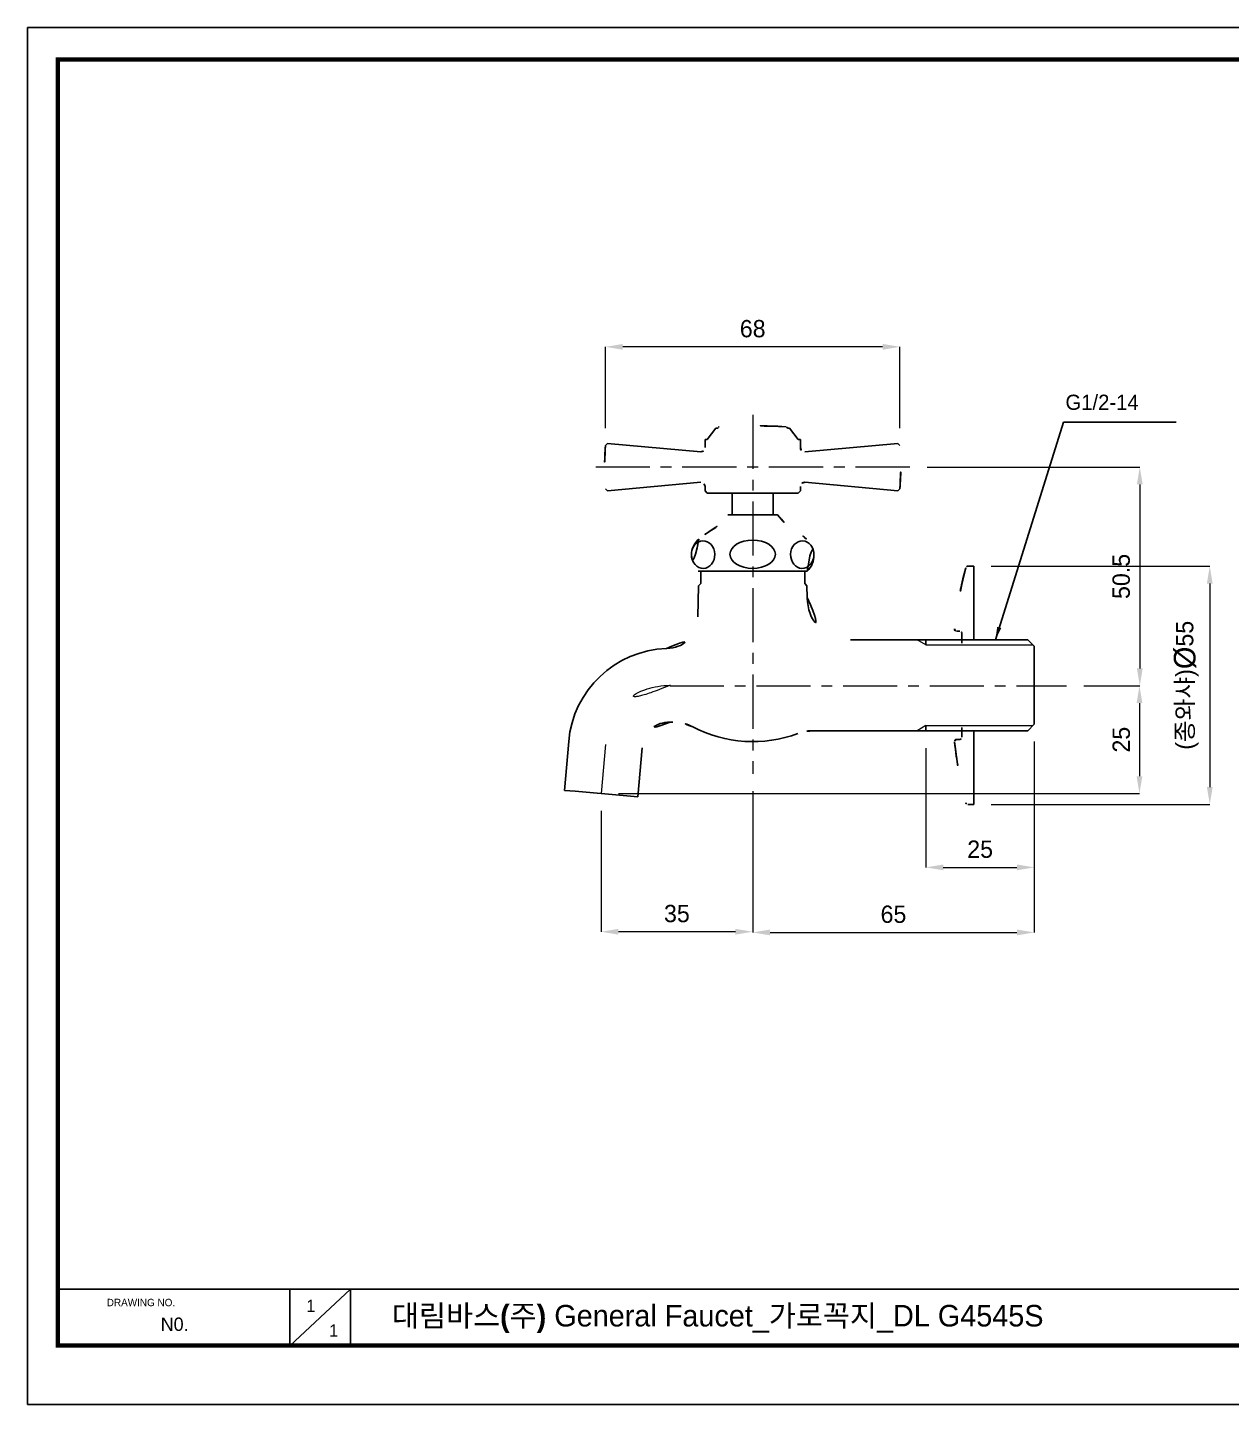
# Model space of a CAD drawing. Extents: x 16296677672 to 16296678106, y -37409616503 to -37409616185.
# Drawn here: x 16296677671.5 to 16296677949.4, y -37409616502.7 to -37409616184.7 of the extents above; entities that cross this region are included whole.
import ezdxf

# ---------------------------------------------------------------- set-up
doc = ezdxf.new("R2010")
doc.units = 0
doc.header["$LTSCALE"] = 10
doc.header["$MEASUREMENT"] = 0
doc.header["$PDMODE"] = 3
doc.header["$PDSIZE"] = -10
doc.linetypes.add('CENTER', pattern=[2, 1.25, -0.25, 0.25, -0.25])
doc.layers.get('0').update_dxf_attribs({"linetype": 'CONTINUOUS'})
doc.layers.get('DEFPOINTS').update_dxf_attribs({"linetype": 'CONTINUOUS'})
doc.layers.add('DIM & TEXT', color=4, linetype='CONTINUOUS', lineweight=9)
doc.layers.add('HIDDEN THIN', color=40, linetype='CONTINUOUS', lineweight=9)
doc.layers.add('DWG', color=7, linetype='CONTINUOUS')
doc.styles.add('Daelim Dimension', font='')
doc.styles.add('GHS', font='romans', dxfattribs={"bigfont": 'ghs'})
doc.styles.get("Standard").update_dxf_attribs({"font": 'SYMBOL'})
doc.styles.get('Daelim Dimension').set_extended_font_data('나눔고딕')
doc.dimstyles.new('DEFAULT', dxfattribs={"dimscale": 2, "dimtxt": 2, "dimasz": 2, "dimexe": 0, "dimexo": 2, "dimgap": 1, "dimtad": 1, "dimdec": 1, "dimzin": 9, "dimdsep": 46, "dimtxsty": 'Daelim Dimension', "dimcen": 0.5, "dimclrd": 252, "dimclre": 252, "dimclrt": 3, "dimadec": 1, "dimazin": 0, "dimtfac": 1, "dimtdec": 1, "dimtix": 1, "dimtmove": 0, "dimatfit": 3, "dimfxl": 1, "dimtolj": 1, "dimtzin": 1, "dimlwd": 9, "dimlwe": 9, "dimarcsym": 0})
doc.dimstyles.get("Standard").update_dxf_attribs({"dimtxt": 1, "dimasz": 0.18, "dimexe": 0.18, "dimexo": 0.0625, "dimgap": 0.5, "dimtad": 1, "dimzin": 0, "dimdsep": 46, "dimtxsty": 'Standard', "dimcen": 0.09, "dimadec": 0, "dimazin": 0, "dimtfac": 1, "dimtofl": 0, "dimtmove": 2, "dimatfit": 3, "dimfxl": 1, "dimtolj": 1, "dimtzin": 0, "dimarcsym": 0})

# ---------------------------------------------------------------- blocks, each defined once
blk = doc.blocks.new('*D22')
at = {"color": 5, "lineweight": 9, "ltscale": 0.5, "transparency": 16777216}
for p, q in [((16296677804.92403, -37409616277.230713), (16296677804.92403, -37409616258.466843)), ((16296677868.924021, -37409616258.466843), (16296677808.92403, -37409616258.466843)), ((16296677872.924021, -37409616277.230522), (16296677872.924021, -37409616258.466843))]:
    blk.add_line(p, q, dxfattribs=at)
at = {"color": 5, "ltscale": 0.5, "transparency": 16777216}
for points in [[(16296677808.92403, -37409616257.800179), (16296677808.92403, -37409616259.133507), (16296677804.92403, -37409616258.466843)], [(16296677868.924021, -37409616257.800179), (16296677868.924021, -37409616259.133507), (16296677872.924021, -37409616258.466843)]]:
    blk.add_solid(points, dxfattribs=at)
at = {"layer": 'DEFPOINTS', "color": 0, "ltscale": 0.5, "transparency": 16777216}
for p in [(16296677804.92403, -37409616258.466843), (16296677804.92403, -37409616281.230713), (16296677872.924021, -37409616281.230522)]:
    blk.add_point(p, dxfattribs=at)
at = {"color": 7, "ltscale": 0.5, "transparency": 16777216, "insert": (16296677838.92403, -37409616254.289436), "char_height": 4, "attachment_point": 5, "style": 'Daelim Dimension'}
blk.add_mtext('\\A1;68', dxfattribs=at)
blk = doc.blocks.new('*D23')
at = {"color": 5, "lineweight": 9, "ltscale": 0.5, "transparency": 16777216}
for p, q in [((16296677879.176121, -37409616286.230713), (16296677928.286751, -37409616286.230713)), ((16296677928.286751, -37409616290.230713), (16296677928.286751, -37409616332.746231)), ((16296677915.37105, -37409616336.746231), (16296677928.286751, -37409616336.746231))]:
    blk.add_line(p, q, dxfattribs=at)
at = {"color": 5, "ltscale": 0.5, "transparency": 16777216}
for points in [[(16296677927.62009, -37409616290.230713), (16296677928.953421, -37409616290.230713), (16296677928.286751, -37409616286.230713)], [(16296677927.62009, -37409616332.746231), (16296677928.953421, -37409616332.746231), (16296677928.286751, -37409616336.746231)]]:
    blk.add_solid(points, dxfattribs=at)
at = {"layer": 'DEFPOINTS', "color": 0, "ltscale": 0.5, "transparency": 16777216}
for p in [(16296677875.176121, -37409616286.230713), (16296677911.37105, -37409616336.746231), (16296677928.286751, -37409616336.746231)]:
    blk.add_point(p, dxfattribs=at)
at = {"color": 7, "ltscale": 0.5, "transparency": 16777216, "insert": (16296677924.012079, -37409616311.488457), "char_height": 4, "attachment_point": 5, "rotation": 90, "style": 'Daelim Dimension'}
blk.add_mtext('\\A1;50.5', dxfattribs=at)
blk = doc.blocks.new('*D24')
at = {"color": 5, "lineweight": 9, "ltscale": 0.5, "transparency": 16777216}
for p, q in [((16296677893.940371, -37409616309.130707), (16296677944.440729, -37409616309.130707)), ((16296677944.440729, -37409616313.130707), (16296677944.440729, -37409616360.130707)), ((16296677893.940371, -37409616364.130707), (16296677944.440729, -37409616364.130707))]:
    blk.add_line(p, q, dxfattribs=at)
at = {"color": 5, "ltscale": 0.5, "transparency": 16777216}
for points in [[(16296677943.774059, -37409616313.130707), (16296677945.107389, -37409616313.130707), (16296677944.440729, -37409616309.130707)], [(16296677943.774059, -37409616360.130707), (16296677945.107389, -37409616360.130707), (16296677944.440729, -37409616364.130707)]]:
    blk.add_solid(points, dxfattribs=at)
at = {"layer": 'DEFPOINTS', "color": 0, "ltscale": 0.5, "transparency": 16777216}
for p in [(16296677889.940371, -37409616309.130707), (16296677889.940371, -37409616364.130707), (16296677944.440729, -37409616364.130707)]:
    blk.add_point(p, dxfattribs=at)
at = {"color": 7, "ltscale": 0.5, "transparency": 16777216, "insert": (16296677939.24688, -37409616336.630707), "char_height": 4, "attachment_point": 5, "rotation": 90, "style": 'Daelim Dimension'}
blk.add_mtext('\\A1;(종와샤){\\H1.25x;\\C256;Ø}55', dxfattribs=at)
blk = doc.blocks.new('*D25')
at = {"color": 5, "lineweight": 9, "ltscale": 0.5, "transparency": 16777216}
for p, q in [((16296677915.37105, -37409616336.746231), (16296677928.20965, -37409616336.746231)), ((16296677928.20965, -37409616340.746231), (16296677928.20965, -37409616357.630707)), ((16296677807.92403, -37409616361.630707), (16296677928.20965, -37409616361.630707))]:
    blk.add_line(p, q, dxfattribs=at)
at = {"color": 5, "ltscale": 0.5, "transparency": 16777216}
for points in [[(16296677927.54299, -37409616340.746231), (16296677928.87632, -37409616340.746231), (16296677928.20965, -37409616336.746231)], [(16296677927.54299, -37409616357.630707), (16296677928.87632, -37409616357.630707), (16296677928.20965, -37409616361.630707)]]:
    blk.add_solid(points, dxfattribs=at)
at = {"layer": 'DEFPOINTS', "color": 0, "ltscale": 0.5, "transparency": 16777216}
for p in [(16296677911.37105, -37409616336.746231), (16296677803.92403, -37409616361.630707), (16296677928.20965, -37409616361.630707)]:
    blk.add_point(p, dxfattribs=at)
at = {"color": 7, "ltscale": 0.5, "transparency": 16777216, "insert": (16296677924.032261, -37409616349.188469), "char_height": 4, "attachment_point": 5, "rotation": 90, "style": 'Daelim Dimension'}
blk.add_mtext('\\A1;25', dxfattribs=at)
blk = doc.blocks.new('*D26')
at = {"color": 5, "lineweight": 9, "ltscale": 0.5, "transparency": 16777216}
for p, q in [((16296677903.92403, -37409616349.630707), (16296677903.92403, -37409616378.686378)), ((16296677878.92403, -37409616351.130707), (16296677878.92403, -37409616378.686378)), ((16296677882.92403, -37409616378.686378), (16296677899.92403, -37409616378.686378))]:
    blk.add_line(p, q, dxfattribs=at)
at = {"color": 5, "ltscale": 0.5, "transparency": 16777216}
for points in [[(16296677882.92403, -37409616378.019707), (16296677882.92403, -37409616379.353043), (16296677878.92403, -37409616378.686378)], [(16296677899.92403, -37409616378.019707), (16296677899.92403, -37409616379.353043), (16296677903.92403, -37409616378.686378)]]:
    blk.add_solid(points, dxfattribs=at)
at = {"layer": 'DEFPOINTS', "color": 0, "ltscale": 0.5, "transparency": 16777216}
for p in [(16296677878.92403, -37409616347.130707), (16296677903.92403, -37409616345.630707), (16296677903.92403, -37409616378.686378)]:
    blk.add_point(p, dxfattribs=at)
at = {"color": 7, "ltscale": 0.5, "transparency": 16777216, "insert": (16296677891.42403, -37409616374.50898), "char_height": 4, "attachment_point": 5, "style": 'Daelim Dimension'}
blk.add_mtext('\\A1;25', dxfattribs=at)
blk = doc.blocks.new('*D27')
at = {"color": 5, "lineweight": 9, "ltscale": 0.5, "transparency": 16777216}
for p, q in [((16296677838.92403, -37409616361.100487), (16296677838.92403, -37409616393.548737)), ((16296677803.92403, -37409616365.630707), (16296677803.92403, -37409616393.548737)), ((16296677834.92403, -37409616393.548737), (16296677807.92403, -37409616393.548737))]:
    blk.add_line(p, q, dxfattribs=at)
at = {"color": 5, "ltscale": 0.5, "transparency": 16777216}
for points in [[(16296677807.92403, -37409616392.88208), (16296677807.92403, -37409616394.215408), (16296677803.92403, -37409616393.548737)], [(16296677834.92403, -37409616392.88208), (16296677834.92403, -37409616394.215408), (16296677838.92403, -37409616393.548737)]]:
    blk.add_solid(points, dxfattribs=at)
at = {"layer": 'DEFPOINTS', "color": 0, "ltscale": 0.5, "transparency": 16777216}
for p in [(16296677838.92403, -37409616357.100487), (16296677803.92403, -37409616361.630707), (16296677803.92403, -37409616393.548737)]:
    blk.add_point(p, dxfattribs=at)
at = {"color": 7, "ltscale": 0.5, "transparency": 16777216, "insert": (16296677821.42403, -37409616389.368477), "char_height": 4, "attachment_point": 5, "style": 'Daelim Dimension'}
blk.add_mtext('\\A1;35', dxfattribs=at)
blk = doc.blocks.new('*D28')
at = {"color": 5, "lineweight": 9, "ltscale": 0.5, "transparency": 16777216}
for p, q in [((16296677903.92, -37409616349.63), (16296677903.92, -37409616393.71)), ((16296677838.92, -37409616361.1), (16296677838.92, -37409616393.71)), ((16296677842.92, -37409616393.71), (16296677899.92, -37409616393.71))]:
    blk.add_line(p, q, dxfattribs=at)
at = {"color": 5, "ltscale": 0.5, "transparency": 16777216}
for points in [[(16296677842.92, -37409616393.04), (16296677842.92, -37409616394.38), (16296677838.92, -37409616393.71)], [(16296677899.92, -37409616393.04), (16296677899.92, -37409616394.38), (16296677903.92, -37409616393.71)]]:
    blk.add_solid(points, dxfattribs=at)
at = {"layer": 'DEFPOINTS', "color": 0, "ltscale": 0.5, "transparency": 16777216}
for p in [(16296677903.92, -37409616345.63), (16296677838.92, -37409616357.1), (16296677903.92, -37409616393.71)]:
    blk.add_point(p, dxfattribs=at)
at = {"color": 7, "ltscale": 0.5, "transparency": 16777216, "insert": (16296677871.42, -37409616389.53), "char_height": 4, "attachment_point": 5, "style": 'Daelim Dimension'}
blk.add_mtext('\\A1;65', dxfattribs=at)

msp = doc.modelspace()

# ---------------------------------------------------------------- linework, layer by layer
at = {"color": 5, "ltscale": 0.5}
msp.add_line((16296677910.652731, -37409616275.883072), (16296677936.71612, -37409616275.883072), dxfattribs=at)
at = {"ltscale": 0.5}
for p, q in [((16296677843.67403, -37409616292.230713), (16296677834.17403, -37409616292.230713)), ((16296677826.32403, -37409616310.243942), (16296677826.92403, -37409616310.243942)), ((16296677850.92403, -37409616310.243942), (16296677826.92403, -37409616310.243942)), ((16296677851.524031, -37409616310.243942), (16296677850.92403, -37409616310.243942)), ((16296677678.499741, -37409616489.106117), (16296677678.499741, -37409616489.106117))]:
    msp.add_line(p, q, dxfattribs=at)
at = {"color": 5}
msp.add_line((16296677678.499741, -37409616476.078011), (16296678027.95793, -37409616476.078011), dxfattribs=at)
at = {"color": 5, "ltscale": 40}
for p, q in [((16296677732.06687, -37409616476.078011), (16296677732.06687, -37409616489.155571)), ((16296677732.06687, -37409616476.078011), (16296677732.06687, -37409616489.155571)), ((16296677746.063101, -37409616476.078011), (16296677732.06687, -37409616489.155571)), ((16296677746.063101, -37409616476.078011), (16296677732.06687, -37409616489.155571)), ((16296677746.063101, -37409616476.078011), (16296677746.063101, -37409616489.155571)), ((16296677746.063101, -37409616476.078011), (16296677746.063101, -37409616489.155571))]:
    msp.add_line(p, q, dxfattribs=at)
at = {"ltscale": 0.5}
msp.add_lwpolyline([(16296677671.520941, -37409616502.722603), (16296678105.520941, -37409616502.722603), (16296678105.520941, -37409616184.722603), (16296677671.520941, -37409616184.722603)], close=True, dxfattribs=at)
at = {"color": 5, "linetype": 'ByBlock', "lineweight": 200, "const_width": 1}
msp.add_lwpolyline([(16296677678.499741, -37409616489.106117), (16296678098.499741, -37409616489.106117), (16296678098.499741, -37409616192.106117), (16296677678.499741, -37409616192.106117)], close=True, dxfattribs=at)
at = {"ltscale": 0.5, "extrusion": (0, 0, -1)}
msp.add_ellipse((16296677827.474609, -37409616306.444962), major_axis=(0.083681, -3.177815), ratio=0.8494538811, dxfattribs=at)
at = {"ltscale": 0.5}
for centre, major_axis, ratio in [((16296677838.92403, -37409616306.373878), (-5.25, 0), 0.619047619), ((16296677850.37343, -37409616306.444962), (-0.083681, -3.177815), 0.8494538811)]:
    msp.add_ellipse(centre, major_axis=major_axis, ratio=ratio, dxfattribs=at)
at = {"layer": 'DIM & TEXT', "color": 1, "linetype": 'CENTER'}
for p, q in [((16296677838.92403, -37409616274.163803), (16296677838.92403, -37409616357.100487)), ((16296677875.176121, -37409616286.230713), (16296677802.671949, -37409616286.230713)), ((16296677819.787001, -37409616336.746231), (16296677911.37105, -37409616336.746231)), ((16296677804.9133, -37409616350.323372), (16296677803.92403, -37409616361.630707))]:
    msp.add_line(p, q, dxfattribs=at)
msp.add_arc((16296677819.85622, -37409616351.630707), 15, 90, 174.99986027, dxfattribs=at)
at = {"layer": 'DWG'}
for p, q in [((16296677830.42403, -37409616277.230713), (16296677828.42403, -37409616279.884804)), ((16296677830.92403, -37409616277.230713), (16296677830.42403, -37409616277.230713)), ((16296677846.92403, -37409616277.230713), (16296677847.42403, -37409616277.230713)), ((16296677847.42403, -37409616277.230713), (16296677849.42403, -37409616279.884804)), ((16296677805.42334, -37409616280.756981), (16296677804.92403, -37409616281.230713)), ((16296677826.92403, -37409616282.730713), (16296677805.42334, -37409616280.756981)), ((16296677827.92403, -37409616279.884804), (16296677828.42403, -37409616279.884804)), ((16296677827.92403, -37409616281.730713), (16296677827.92403, -37409616279.884804)), ((16296677849.92403, -37409616279.884804), (16296677849.42403, -37409616279.884804)), ((16296677849.92403, -37409616281.730713), (16296677849.92403, -37409616279.884804)), ((16296677850.92403, -37409616282.730713), (16296677872.424721, -37409616280.756981)), ((16296677872.424721, -37409616280.756981), (16296677872.92403, -37409616281.230713)), ((16296677826.92403, -37409616289.730713), (16296677805.42334, -37409616291.704422)), ((16296677850.92403, -37409616289.730713), (16296677872.424721, -37409616291.704422)), ((16296677805.42334, -37409616291.704422), (16296677804.92403, -37409616291.230713)), ((16296677827.92403, -37409616291.730713), (16296677827.92403, -37409616290.730713)), ((16296677827.92403, -37409616291.730713), (16296677828.42403, -37409616292.230713)), ((16296677828.42403, -37409616292.230713), (16296677834.17403, -37409616292.230713)), ((16296677834.17403, -37409616292.230713), (16296677834.17403, -37409616297.243942)), ((16296677849.42403, -37409616292.230713), (16296677843.67403, -37409616292.230713)), ((16296677843.67403, -37409616292.230713), (16296677843.67403, -37409616297.243942)), ((16296677849.92403, -37409616291.730713), (16296677849.42403, -37409616292.230713)), ((16296677849.92403, -37409616291.730713), (16296677849.92403, -37409616290.730713)), ((16296677872.424721, -37409616291.704422), (16296677872.92403, -37409616291.230713)), ((16296677843.82403, -37409616297.243942), (16296677833.17403, -37409616297.243942)), ((16296677843.82403, -37409616297.243942), (16296677844.67403, -37409616297.243942)), ((16296677888.57646, -37409616309.130707), (16296677889.940371, -37409616309.130707)), ((16296677826.92403, -37409616310.243942), (16296677826.92403, -37409616313.130707)), ((16296677850.92403, -37409616310.243942), (16296677850.92403, -37409616313.130707)), ((16296677826.26329, -37409616320.817619), (16296677826.42403, -37409616313.630707)), ((16296677826.92403, -37409616313.130707), (16296677826.42403, -37409616313.630707)), ((16296677850.92403, -37409616313.130707), (16296677851.42403, -37409616313.630707)), ((16296677851.484949, -37409616316.354317), (16296677851.42403, -37409616313.630707)), ((16296677885.997391, -37409616324.130707), (16296677886.74037, -37409616324.130707)), ((16296677887.24037, -37409616324.630707), (16296677887.24037, -37409616326.880707)), ((16296677902.42404, -37409616326.130707), (16296677861.48245, -37409616326.130707)), ((16296677878.92403, -37409616327.315208), (16296677878.92403, -37409616326.130707)), ((16296677902.42403, -37409616326.130707), (16296677903.92403, -37409616327.630707)), ((16296677903.92403, -37409616345.630707), (16296677903.92403, -37409616327.630707)), ((16296677819.85622, -37409616345.130707), (16296677820.49173, -37409616345.130707)), ((16296677902.42403, -37409616347.130707), (16296677852.843439, -37409616347.130707)), ((16296677878.92403, -37409616347.130707), (16296677878.92403, -37409616345.946213)), ((16296677887.24037, -37409616348.630707), (16296677887.24037, -37409616346.380707)), ((16296677903.92403, -37409616345.630707), (16296677902.42403, -37409616347.130707)), ((16296677796.445641, -37409616349.582542), (16296677795.456381, -37409616360.889877)), ((16296677885.997391, -37409616349.130707), (16296677886.74037, -37409616349.130707)), ((16296677813.380951, -37409616351.064194), (16296677812.391689, -37409616362.371529)), ((16296677795.456381, -37409616360.889877), (16296677797.946871, -37409616361.107773)), ((16296677797.946871, -37409616361.107773), (16296677809.901199, -37409616362.153641)), ((16296677809.901199, -37409616362.153641), (16296677812.391689, -37409616362.371529)), ((16296677888.57646, -37409616364.130707), (16296677889.940371, -37409616364.130707))]:
    msp.add_line(p, q, dxfattribs=at)
at = {"layer": 'DWG', "color": 7, "linetype": 'Continuous'}
for p, q in [((16296677889.940371, -37409616326.130707), (16296677889.940371, -37409616309.130707)), ((16296677889.940371, -37409616364.130707), (16296677889.940371, -37409616347.130707))]:
    msp.add_line(p, q, dxfattribs=at)
at = {"layer": 'DWG'}
for centre, radius, start, end in [((16296677831.22403, -37409616277.213722), 0.3, 93.27699057, 180), ((16296677838.92403, -37409616411.693459), 135, 86.72300943, 93.27699057), ((16296677846.624029, -37409616277.213722), 0.3, 0, 86.72300943), ((16296677872.73996, -37409616286.230713), 68, 175.78311744, 184.21688256), ((16296677826.92403, -37409616281.730713), 1, 270, 0), ((16296677850.92403, -37409616281.730713), 1, 180, 270), ((16296677805.10811, -37409616286.230713), 68, 355.78311744, 4.21688256), ((16296677826.92403, -37409616290.730713), 1, 0, 90), ((16296677850.92403, -37409616290.730713), 1, 90, 180), ((16296677821.800579, -37409616289.08033), 14, 299.97428506, 324.3300745), ((16296677856.047489, -37409616289.08033), 14, 215.6699255, 240.02571494), ((16296677829.774031, -37409616306.624893), 5, 131.13649652, 226.36982634), ((16296677836.089439, -37409616313.855087), 14.6, 119.97428506, 131.13649652), ((16296677841.758631, -37409616313.855087), 14.6, 48.86350348, 60.02571494), ((16296677848.07403, -37409616306.624893), 5, 313.63017366, 48.86350348), ((16296677888.57646, -37409616309.630707), 0.5, 90, 165.45973063), ((16296677984.889669, -37409616334.610992), 100, 165.45973063, 173.66441834), ((16296677861.48245, -37409616316.130707), 10, 181.28134076, 270), ((16296677818.76516, -37409616320.64991), 7.5, 272.01701305, 358.71865924), ((16296677885.997391, -37409616323.630707), 0.5, 173.66441834, 270), ((16296677886.74037, -37409616324.630707), 0.5, 0, 90), ((16296677819.85622, -37409616351.630707), 23.5, 92.01701305, 174.99986027), ((16296677819.85622, -37409616351.630707), 6.5, 90, 174.99986027), ((16296677820.49173, -37409616355.130707), 10, 62.56067493, 90), ((16296677838.92403, -37409616319.630707), 30, 242.56067493, 290.36418576), ((16296677852.843439, -37409616357.130707), 10, 90, 110.36418576), ((16296677885.997391, -37409616349.630707), 0.5, 90, 186.33558166), ((16296677984.889669, -37409616338.650414), 100, 186.33558166, 194.54026937), ((16296677886.74037, -37409616348.630707), 0.5, 270, 0), ((16296677888.57646, -37409616363.630707), 0.5, 194.54026937, 270)]:
    msp.add_arc(centre, radius, start, end, dxfattribs=at)
at = {"layer": 'HIDDEN THIN', "color": 3}
for p, q in [((16296677878.92403, -37409616327.315208), (16296677876.872419, -37409616326.130707)), ((16296677878.92403, -37409616327.315208), (16296677903.60853, -37409616327.315208)), ((16296677878.92403, -37409616345.946213), (16296677876.872419, -37409616347.130707)), ((16296677878.92403, -37409616345.946213), (16296677903.60853, -37409616345.946213))]:
    msp.add_line(p, q, dxfattribs=at)

# ---------------------------------------------------------------- texts
at = {"color": 5, "ltscale": 40, "style": 'Daelim Dimension'}
msp.add_text('DRAWING NO.', height=1.71267418, dxfattribs=at).set_placement((16296677689.81501, -37409616480.03447))
at = {"attachment_point": 1, "style": 'Daelim Dimension'}
for s, insert, char_height, width in [('1', (16296677735.873659, -37409616478.529823), 2.802749, 3.91154037), ('N0.', (16296677702.25765, -37409616482.643517), 3.0942349, 19.41122331), ('1', (16296677741.132851, -37409616484.242531), 2.802749, 3.91154037)]:
    msp.add_mtext(s, dxfattribs=dict(at, insert=insert, char_height=char_height, width=width))
at = {"color": 2, "insert": (16296677755.642401, -37409616479.738586), "char_height": 4.97287758, "width": 215.93014503, "attachment_point": 1, "style": 'Daelim Dimension'}
msp.add_mtext('{\\fPretendard Variable SemiBold|b0|i0|c129|p2;대림바스(주)} General Faucet_가로꼭지_DL G4545S', dxfattribs=at)
at = {"layer": 'DWG', "color": 2, "insert": (16296677911.12676, -37409616269.51458), "char_height": 3.5, "width": 43.69207045, "attachment_point": 1, "style": 'Daelim Dimension'}
msp.add_mtext('G1/2-14', dxfattribs=at)

# ---------------------------------------------------------------- dimensions: what is measured, and where the dimension line sits
at = {"color": 5, "ltscale": 0.5}
for base, p1, p2, picture, middle in [((16296677804.92403, -37409616258.466843), (16296677872.924021, -37409616281.230522), (16296677804.92403, -37409616281.230713), '*D22', (16296677838.92403, -37409616254.289436)), ((16296677903.92403, -37409616393.710564), (16296677838.92403, -37409616357.100487), (16296677903.92403, -37409616345.630707), '*D28', (16296677871.42403, -37409616389.533157)), ((16296677803.92403, -37409616393.548737), (16296677838.92403, -37409616357.100487), (16296677803.92403, -37409616361.630707), '*D27', (16296677821.42403, -37409616389.368477))]:
    dim = msp.add_linear_dim(base=base, p1=p1, p2=p2, dimstyle='DEFAULT', override={"dimclrd": 5, "dimclre": 5, "dimclrt": 7}, dxfattribs=at)
    dim.commit()
    dim.dimension.update_dxf_attribs({"geometry": picture, "text_midpoint": middle})
for base, p1, p2, override, picture, middle in [((16296677928.286751, -37409616336.746231), (16296677875.176121, -37409616286.230713), (16296677911.37105, -37409616336.746231), {"dimclrd": 5, "dimclre": 5, "dimclrt": 7}, '*D23', (16296677924.012079, -37409616311.488457)), ((16296677928.20965, -37409616361.630707), (16296677911.37105, -37409616336.746231), (16296677803.92403, -37409616361.630707), {"dimdec": 0, "dimclrd": 5, "dimclre": 5, "dimclrt": 7}, '*D25', (16296677924.032261, -37409616349.188469))]:
    dim = msp.add_linear_dim(base=base, p1=p1, p2=p2, angle=90, dimstyle='DEFAULT', override=override, dxfattribs=at)
    dim.commit()
    dim.dimension.update_dxf_attribs({"geometry": picture, "text_midpoint": middle})
dim = msp.add_linear_dim(base=(16296677944.440729, -37409616364.130707), p1=(16296677889.940371, -37409616309.130707), p2=(16296677889.940371, -37409616364.130707), angle=90, text='(종와샤){\\H1.25x;\\C256;Ø}<>', dimstyle='DEFAULT', override={"dimclrd": 5, "dimclre": 5, "dimclrt": 7}, dxfattribs=at)
dim.commit()
dim.dimension.update_dxf_attribs({"geometry": '*D24', "text_midpoint": (16296677939.24688, -37409616336.630707)})
dim = msp.add_linear_dim(base=(16296677903.92403, -37409616378.686378), p1=(16296677878.92403, -37409616347.130707), p2=(16296677903.92403, -37409616345.630707), text='25', dimstyle='DEFAULT', override={"dimclrd": 5, "dimclre": 5, "dimclrt": 7}, dxfattribs=at)
dim.commit()
dim.dimension.update_dxf_attribs({"geometry": '*D26', "text_midpoint": (16296677891.42403, -37409616374.50898)})

# ---------------------------------------------------------------- leaders
at = {"layer": 'DWG', "color": 5}
msp.add_leader([(16296677894.940371, -37409616326.130707), (16296677910.652731, -37409616275.883072)], dimstyle='Standard', override={"dimtxt": 3, "dimasz": 3, "dimexe": 2, "dimexo": 1, "dimgap": 1, "dimtad": 0, "dimtih": 0, "dimtoh": 0, "dimdec": 1, "dimtxsty": 'GHS', "dimcen": -1, "dimtm": 0.3, "dimtfac": 0.5, "dimtdec": 1, "dimtix": 1, "dimtofl": 1}, dxfattribs=at)

doc.saveas('drawing.dxf')
